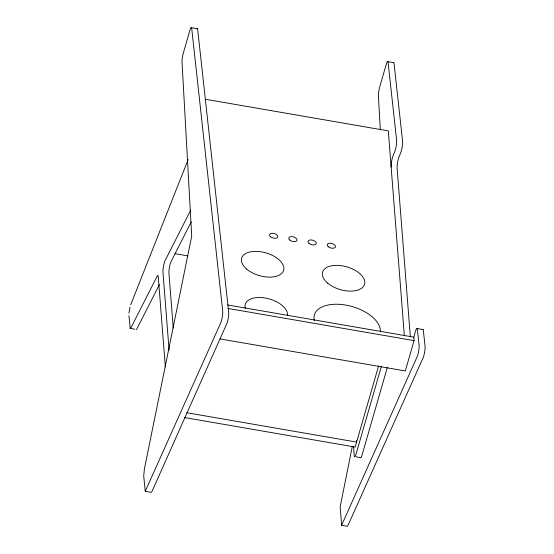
<?xml version="1.0" encoding="UTF-8"?>
<svg xmlns="http://www.w3.org/2000/svg" width="554" height="554" viewBox="0 0 554 554"><rect width="100%" height="100%" fill="white"/><g stroke="black" fill="none" stroke-linecap="round" stroke-linejoin="round"><path stroke-width="0.83" d="M128.964 313.245L129.968 307.145M352.302 446.386L340.177 506.806L341.624 525.268L347.593 526.3L423.152 357.683A6.828 1.143 -80.2 0 0 425.07 346.243L423.339 330.426A6.828 1.143 -80.2 0 0 422.64 329.547M378.624 365.82L355.176 447.057L184.364 417.522M381.429 366.173L356.118 453.864A6.828 1.143 -80.2 0 1 354.221 455.52L353.48 446.067M387.398 367.205L362.087 454.903A6.828 1.143 -80.2 0 1 360.419 457.59L355.938 456.815M413.596 337.829L415.493 331.25A6.828 1.143 -80.2 0 1 417.37 329.395L419.101 345.211A6.828 1.143 -80.2 0 1 417.183 356.651L341.624 525.268M227.639 304.956L413.79 337.144L414.06 340.62L405.306 370.958L220.007 338.909M130.716 304.714L188.159 159.566M130.952 327.774L157.156 276.19A6.828 1.143 -80.2 0 1 158.264 276.681L165.341 366.914M190.701 210.167L165.05 260.657A6.828 1.143 -80.2 0 0 162.973 272.18L169.095 350.225M159.407 284.555L136.921 328.806A6.828 1.143 -80.2 0 1 136.194 329.519M191.234 221.912L171.02 261.689A6.828 1.143 -80.2 0 0 168.942 273.212L173.25 328.1M145.252 491.308L220.811 322.691A6.828 1.143 -80.2 0 0 222.729 311.251L191.732 28.593A6.828 1.143 -80.2 0 0 189.856 30.449L183.339 53.039A6.828 1.143 -80.2 0 0 182.037 62.242L191.712 236.066L144.393 468.996L143.708 475.886L145.252 491.308L151.221 492.34L152.038 491.336L226.78 323.723A6.828 1.143 -80.2 0 0 228.698 312.29L197.702 29.625A6.828 1.143 -80.2 0 0 197.002 28.746M191.49 27.7L197.459 28.732M387.862 61.66L393.832 62.692M205.548 99.284L388.299 130.882L404.372 335.828M175.016 253.67L187.758 255.872M417.127 328.501L423.097 329.533M227.909 308.433L414.06 340.62M134.705 329.263L130.052 328.113M186.65 412.702L356.61 442.092L356.478 440.375M130.225 328.487L128.93 315.6M410.348 336.86L397.107 168.104A6.828 1.143 -80.2 0 1 398.901 157.218L400.826 152.364A6.828 1.143 -80.2 0 0 402.599 141.277L394.074 63.578A6.828 1.143 -80.2 0 0 393.375 62.706M380.335 129.74L378.41 96.195A6.828 1.143 -80.2 0 1 379.712 86.992L386.228 64.409A6.828 1.143 -80.2 0 1 388.105 62.547L396.622 140.245A6.828 1.143 -80.2 0 1 394.85 151.332L392.931 156.186A6.828 1.143 -80.2 0 0 391.138 167.073M314.388 320.787A34.147 18.497 16.1 0 1 345.377 305.019A34.147 18.497 16.1 0 1 380.363 331.846M245.304 308.239A21.855 11.835 16.1 0 1 265.29 298.024A21.855 11.835 16.1 0 1 287.45 315.524M327.539 283.039A21.855 11.835 16.1 0 0 363.673 286.196A21.855 11.835 16.1 0 0 339.519 265.484A21.855 11.835 16.1 0 0 327.539 283.039M246.606 269.043A21.855 11.835 16.1 0 0 282.734 272.201A21.855 11.835 16.1 0 0 258.579 251.488A21.855 11.835 16.1 0 0 246.606 269.043M328.245 246.696A4.266 2.313 16.1 0 0 335.302 247.313A4.266 2.313 16.1 0 0 330.586 243.268A4.266 2.313 16.1 0 0 328.245 246.696M309.007 243.365A4.266 2.313 16.1 0 0 316.064 243.989A4.266 2.313 16.1 0 0 311.341 239.937A4.266 2.313 16.1 0 0 309.007 243.365M289.763 240.041A4.266 2.313 16.1 0 0 296.819 240.658A4.266 2.313 16.1 0 0 292.103 236.613A4.266 2.313 16.1 0 0 289.763 240.041M270.525 236.717A4.266 2.313 16.1 0 0 277.582 237.334A4.266 2.313 16.1 0 0 272.866 233.289A4.266 2.313 16.1 0 0 270.525 236.717"/></g></svg>
